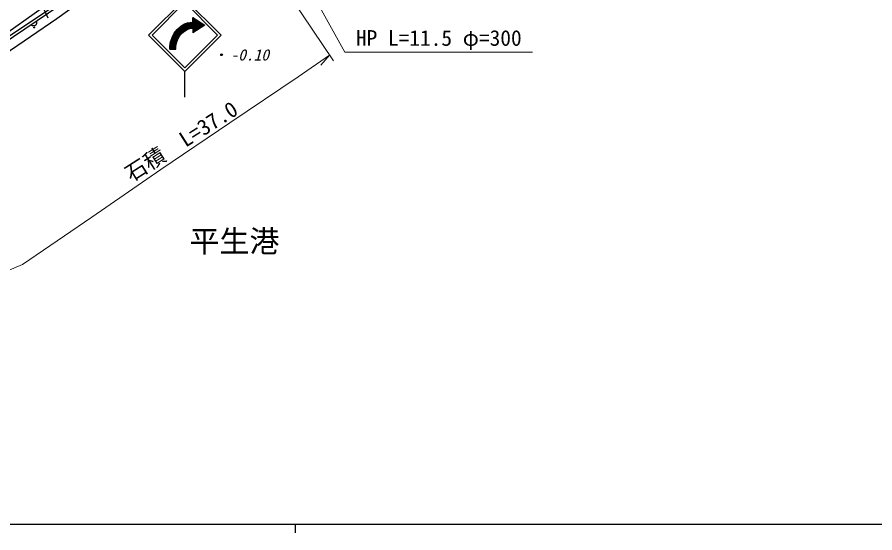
# Model space of a CAD drawing. Units: millimetres, scale not verified. Extents: x 40000 to 680000, y 20000 to 380000.
# Drawn here: x 235547 to 335699, y 204000 to 264208 of the extents above; entities that cross this region are included whole.
import ezdxf
from ezdxf.enums import TextEntityAlignment as Align

# ---------------------------------------------------------------- set-up
doc = ezdxf.new("R2010")
doc.units = ezdxf.units.MM
doc.header["$LTSCALE"] = 1000
for name, color, linetype, lineweight in [('M-BGD', 7, 'Continuous', 25), ('M-STR-HTXT', 7, 'Continuous', 13), ('M-STR-STRC', 7, 'Continuous', 25), ('M-TTL-BAND', 7, 'Continuous', 25)]:
    doc.layers.add(name, color=color, linetype=linetype, lineweight=lineweight)
doc.layers.add('M-BMK-HTXT', color=7, linetype='Continuous')
doc.styles.add('ＭＳ ゴシック', font='')
doc.styles.get('ＭＳ ゴシック').set_extended_font_data('MS Gothic')

msp = doc.modelspace()

# ---------------------------------------------------------------- linework, layer by layer
at = {"layer": 'M-BGD'}
for p, q in [((234235, 274976), (239135, 264121)), ((247625, 269402), (240183, 264024)), ((233613, 261315), (241871, 266886)), ((233781, 261066), (242042, 266640)), ((229714, 259139), (238739, 265484)), ((240183, 264024), (234027, 259803)), ((237727, 263323), (237788, 263403)), ((237788, 263403), (237828, 263488)), ((237844, 263692), (237817, 263790)), ((237828, 263488), (237849, 263599)), ((237849, 263599), (237844, 263692)), ((237154, 263342), (237234, 263281)), ((237234, 263281), (237319, 263241)), ((237319, 263241), (237430, 263219)), ((237430, 263219), (237523, 263224)), ((237523, 263224), (237620, 263252)), ((237620, 263252), (237727, 263323))]:
    msp.add_line(p, q, dxfattribs=at)
for centre, radius in [((237547, 263006), 50), ((259417, 259820), 100), ((259417, 259820), 60), ((259417, 259820), 20)]:
    msp.add_circle(centre, radius, dxfattribs=at)
at = {"layer": 'M-STR-HTXT'}
for p, q in [((264868, 276406), (273796, 260108)), ((262590, 273910), (272468, 259094)), ((268362, 257247), (272005, 259789)), ((272005, 259789), (271015, 258586)), ((273796, 260108), (295743, 260108)), ((236169, 235329), (234137, 234483))]:
    msp.add_line(p, q, dxfattribs=at)
msp.add_lwpolyline([(236169, 235329), (244249, 240875), (252338, 246407), (260372, 251864), (268362, 257247)], dxfattribs=at)
at = {"layer": 'M-STR-STRC'}
for p, q in [((250875, 262120), (255118, 266363)), ((255118, 265939), (251300, 262120)), ((255118, 266363), (259361, 262120)), ((258936, 262120), (255118, 265939)), ((256747, 263734), (253591, 261706)), ((256627, 263811), (253683, 261919)), ((256506, 263889), (253790, 262142)), ((255813, 263597), (253934, 262390)), ((255478, 263537), (254163, 262691)), ((256867, 263657), (255606, 262846)), ((256987, 263580), (255941, 262907)), ((256068, 263621), (256068, 264171)), ((256068, 264171), (257468, 263271)), ((256146, 264121), (256068, 264071)), ((256266, 264043), (256068, 263916)), ((256386, 263966), (256068, 263761)), ((257107, 263502), (256068, 262834)), ((257228, 263425), (256068, 262680)), ((257348, 263348), (256068, 262525)), ((257468, 263271), (256068, 262370)), ((256068, 262921), (256068, 262370)), ((255118, 257878), (250875, 262120)), ((251300, 262120), (255118, 258302)), ((254263, 261519), (253403, 260967)), ((254355, 261733), (253432, 261140)), ((254506, 261985), (253472, 261320)), ((254728, 262282), (253524, 261508)), ((259361, 262120), (255118, 257878)), ((255118, 258302), (258936, 262120)), ((254108, 260956), (253368, 260480)), ((253368, 260471), (254068, 260471)), ((254142, 261132), (253371, 260636)), ((254197, 261322), (253378, 260796)), ((254080, 260784), (253593, 260471)), ((254074, 260625), (253834, 260471)), ((255118, 254878), (255118, 257878))]:
    msp.add_line(p, q, dxfattribs=at)
for points in [[(253368, 260471), (253371, 260636), (253378, 260796), (253417, 261067), (253432, 261140), (253472, 261320), (253524, 261508), (253630, 261825), (253894, 262339), (254237, 262785), (254645, 263148), (255106, 263414), (255478, 263537), (255813, 263597), (256068, 263621)], [(254068, 260471), (254074, 260625), (254080, 260784), (254108, 260956), (254128, 261065), (254197, 261322), (254263, 261519), (254303, 261623), (254355, 261733), (254506, 261985), (254584, 262113), (254728, 262282), (254953, 262505), (255389, 262775), (255606, 262846), (255866, 262908), (256068, 262921)]]:
    msp.add_lwpolyline(points, dxfattribs=at)
at = {"layer": 'M-TTL-BAND'}
for p, q in [((40000, 205000), (579000, 205000)), ((268000, 205000), (268000, 204000))]:
    msp.add_line(p, q, dxfattribs=at)

# ---------------------------------------------------------------- texts
at = {"layer": 'M-BGD', "style": 'ＭＳ ゴシック', "oblique": 15}
msp.add_text('-0.10', height=1320, dxfattribs=at).set_placement((262707, 259805), align=Align.MIDDLE_CENTER)
at = {"layer": 'M-BMK-HTXT', "style": 'ＭＳ ゴシック'}
msp.add_text('平生港', height=2566, dxfattribs=at).set_placement((260923, 238056), align=Align.MIDDLE_CENTER)
at = {"layer": 'M-STR-HTXT', "style": 'ＭＳ ゴシック'}
msp.add_text('HP L=11.5 φ=300', height=1833, dxfattribs=at).set_placement((284783, 261777), align=Align.MIDDLE_CENTER)
msp.add_text('石積\u3000L=37.0', height=1833, rotation=32.5, dxfattribs=at).set_placement((254712, 249717), align=Align.MIDDLE_CENTER)

doc.saveas('drawing.dxf')
